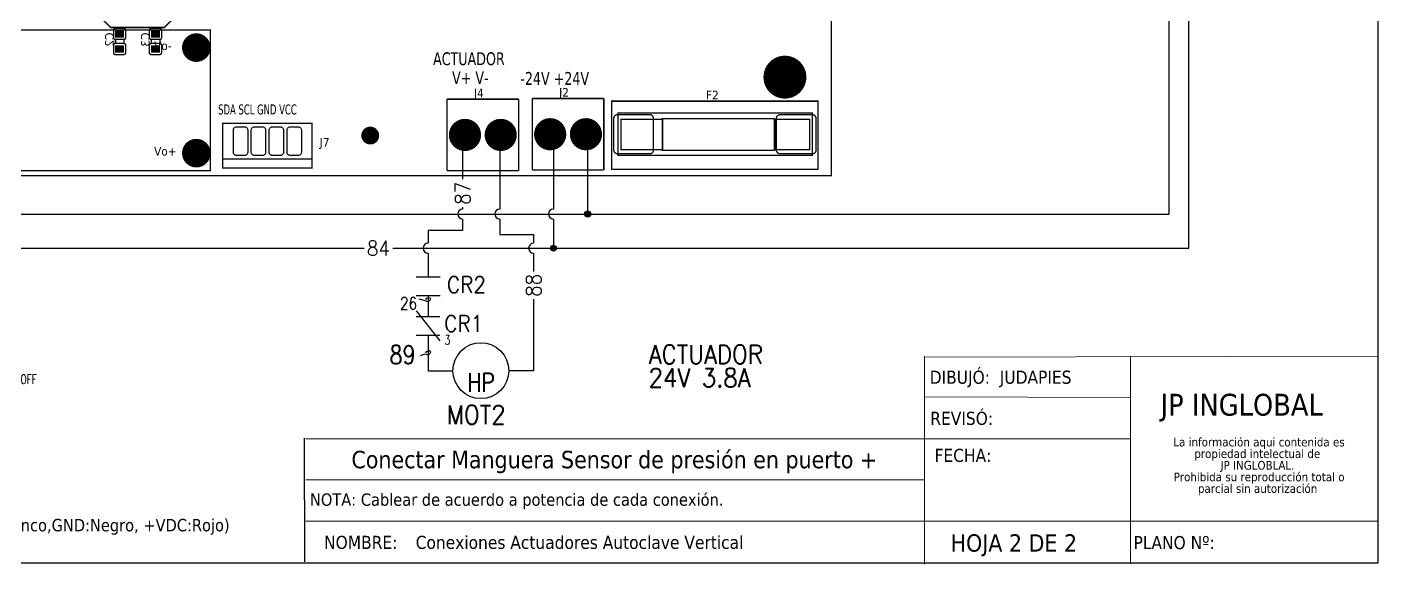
# Model space of a CAD drawing. Header units: millimetres. Extents: x 123.5 to 144.3, y 105.4 to 121.6.
# Drawn here: x 130.66 to 144.26, y 105.39 to 110.8 of the extents above; entities that cross this region are included whole.
import ezdxf
from ezdxf.enums import TextEntityAlignment as Align

# ---------------------------------------------------------------- set-up
doc = ezdxf.new("R2010")
doc.units = ezdxf.units.MM
doc.linetypes.add('CENTERX2', pattern=[20.32, 12.7, -2.54, 2.54, -2.54])
for name, color, linetype in [('CONTORNO', 179, 'Continuous'), ('DESC', 250, 'Continuous'), ('MISC', 7, 'Continuous'), ('SYMS', 7, 'Continuous'), ('TAGS', 250, 'Continuous'), ('TERMS', 250, 'Continuous'), ('WIREFIXED', 7, 'Continuous'), ('WIRES', 7, 'Continuous'), ('XREFCHILD', 134, 'Continuous')]:
    doc.layers.add(name, color=color, linetype=linetype)
doc.layers.add('WIRENO', color=7, linetype='Continuous', true_color=0x000000)
doc.styles.add('SLDTEXTSTYLE0', font='tahoma.ttf')
doc.styles.add('SLDTEXTSTYLE1', font='tahomabd.ttf')
doc.styles.get("Standard").update_dxf_attribs({"font": 'tahoma.ttf'})
doc.styles.add('WD', font='romans.shx')

# ---------------------------------------------------------------- blocks, each defined once
blk = doc.blocks.new('SW_NOTE_2')
at = {"layer": 'CONTORNO', "color": 0, "char_height": 1.0583, "attachment_point": 2, "style": 'SLDTEXTSTYLE0'}
for s, insert in [('La información aqui contenida es ', (10.29, 1.34)), ('propiedad intelectual de', (10.08, -0.07)), ('JP INGLOBLAL.', (10.1, -1.48)), ('Prohibida su reproducción total o ', (10.3, -2.89)), ('parcial sin autorización', (10.12, -4.3))]:
    blk.add_mtext(s, dxfattribs=dict(at, insert=insert))
blk = doc.blocks.new('RPAD')
blk.add_trace([(-0.5, -0.5), (-0.5, 0.5), (0.5, -0.5), (0.5, 0.5)])
blk = doc.blocks.new('EPAD')
at = {"const_width": 0.5}
blk.add_lwpolyline([(-0.25, 0, 1), (0.25, 0, 1)], format="xyb", close=True, dxfattribs=at)
blk = doc.blocks.new('PuenteH')
at = {"const_width": 0.008}
for points in [[(129.5616, 112.228), (137.6285, 112.228), (137.6285, 116.1374), (129.5616, 116.1374), (129.5616, 112.228)], [(129.5616, 112.228), (137.6285, 112.228), (137.6285, 116.1374), (129.5616, 116.1374), (129.5616, 112.228)], [(129.5616, 112.228), (137.6285, 112.228), (137.6285, 116.1374), (129.5616, 116.1374), (129.5616, 112.228)], [(133.5982, 113.2571), (133.8982, 113.2571), (133.9482, 113.2071), (133.9482, 113.1071), (133.8982, 113.0571), (133.5982, 113.0571), (133.5482, 113.1071), (133.5482, 113.2071), (133.5982, 113.2571)], [(133.5982, 113.2571), (133.8982, 113.2571), (133.9482, 113.2071), (133.9482, 113.1071), (133.8982, 113.0571), (133.5982, 113.0571), (133.5482, 113.1071), (133.5482, 113.2071), (133.5982, 113.2571)], [(133.5982, 113.2571), (133.8982, 113.2571), (133.9482, 113.2071), (133.9482, 113.1071), (133.8982, 113.0571), (133.5982, 113.0571), (133.5482, 113.1071), (133.5482, 113.2071), (133.5982, 113.2571)], [(132.8175, 112.2556), (134.1561, 112.2556), (134.1561, 113.043), (132.8175, 113.043), (132.8175, 112.2556)], [(132.8175, 112.2556), (134.1561, 112.2556), (134.1561, 113.043), (132.8175, 113.043), (132.8175, 112.2556)], [(132.8175, 112.2556), (134.1561, 112.2556), (134.1561, 113.043), (132.8175, 113.043), (132.8175, 112.2556)], [(133.6252, 112.9917), (133.6252, 112.9647)], [(133.6252, 112.9917), (133.6252, 112.9647)], [(133.6252, 112.9917), (133.6252, 112.9647)], [(133.6732, 112.9917), (133.6732, 112.9637)], [(133.6732, 112.9917), (133.6732, 112.9637)], [(133.6732, 112.9917), (133.6732, 112.9637)], [(133.826, 112.9917), (133.826, 112.9647)], [(133.826, 112.9917), (133.826, 112.9647)], [(133.826, 112.9917), (133.826, 112.9647)], [(133.874, 112.9917), (133.874, 112.9637)], [(133.874, 112.9917), (133.874, 112.9637)], [(133.874, 112.9917), (133.874, 112.9637)], [(135.4796, 112.656), (135.4796, 112.256)], [(135.4796, 112.656), (135.8796, 112.656)], [(135.4796, 112.656), (135.4796, 112.256)], [(135.4796, 112.656), (135.8796, 112.656)], [(135.4796, 112.656), (135.4796, 112.256)], [(135.4796, 112.656), (135.8796, 112.656)], [(135.8796, 112.656), (135.8796, 112.256)], [(135.8796, 112.656), (135.8796, 112.256)], [(135.8796, 112.656), (135.8796, 112.256)], [(135.956, 112.6599), (135.956, 112.2599)], [(135.956, 112.6599), (136.356, 112.6599)], [(135.956, 112.6599), (135.956, 112.2599)], [(135.956, 112.6599), (136.356, 112.6599)], [(135.956, 112.6599), (135.956, 112.2599)], [(135.956, 112.6599), (136.356, 112.6599)], [(136.356, 112.6599), (136.356, 112.2599)], [(136.356, 112.6599), (136.356, 112.2599)], [(136.356, 112.6599), (136.356, 112.2599)], [(136.4005, 112.2631), (137.5541, 112.2631), (137.5541, 112.645), (136.4005, 112.645), (136.4005, 112.2631)], [(136.4005, 112.2631), (137.5541, 112.2631), (137.5541, 112.645), (136.4005, 112.645), (136.4005, 112.2631)], [(136.4005, 112.2631), (137.5541, 112.2631), (137.5541, 112.645), (136.4005, 112.645), (136.4005, 112.2631)], [(136.4359, 112.3418), (137.5226, 112.3418), (137.5226, 112.5781), (136.4359, 112.5781), (136.4359, 112.3418)], [(136.4359, 112.3418), (137.5226, 112.3418), (137.5226, 112.5781), (136.4359, 112.5781), (136.4359, 112.3418)], [(136.4359, 112.3418), (137.5226, 112.3418), (137.5226, 112.5781), (136.4359, 112.5781), (136.4359, 112.3418)], [(134.2246, 112.2709), (134.7246, 112.2709), (134.7246, 112.5209), (134.2246, 112.5209), (134.2246, 112.2709)], [(134.2246, 112.2709), (134.7246, 112.2709), (134.7246, 112.5209), (134.2246, 112.5209), (134.2246, 112.2709)], [(134.2246, 112.2709), (134.7246, 112.2709), (134.7246, 112.5209), (134.2246, 112.5209), (134.2246, 112.2709)], [(136.4517, 112.3733), (136.684, 112.3733), (136.684, 112.5426), (136.4517, 112.5426), (136.4517, 112.3733)], [(136.4517, 112.3733), (136.684, 112.3733), (136.684, 112.5426), (136.4517, 112.5426), (136.4517, 112.3733)], [(136.4517, 112.3733), (136.684, 112.3733), (136.684, 112.5426), (136.4517, 112.5426), (136.4517, 112.3733)], [(136.684, 112.3694), (137.31, 112.3694), (137.31, 112.5466), (136.684, 112.5466), (136.684, 112.3694)], [(136.684, 112.3694), (137.31, 112.3694), (137.31, 112.5466), (136.684, 112.5466), (136.684, 112.3694)], [(136.684, 112.3694), (137.31, 112.3694), (137.31, 112.5466), (136.684, 112.5466), (136.684, 112.3694)], [(137.3139, 112.3733), (137.5068, 112.3733), (137.5068, 112.5426), (137.3139, 112.5426), (137.3139, 112.3733)], [(137.3139, 112.3733), (137.5068, 112.3733), (137.5068, 112.5426), (137.3139, 112.5426), (137.3139, 112.3733)], [(137.3139, 112.3733), (137.5068, 112.3733), (137.5068, 112.5426), (137.3139, 112.5426), (137.3139, 112.3733)], [(134.7246, 112.3209), (134.2246, 112.3209)], [(134.7246, 112.3209), (134.2246, 112.3209)], [(134.7246, 112.3209), (134.2246, 112.3209)], [(135.4796, 112.256), (135.8796, 112.256)], [(135.4796, 112.256), (135.8796, 112.256)], [(135.4796, 112.256), (135.8796, 112.256)], [(135.956, 112.2599), (136.356, 112.2599)], [(135.956, 112.2599), (136.356, 112.2599)], [(135.956, 112.2599), (136.356, 112.2599)]]:
    blk.add_lwpolyline(points, dxfattribs=at)
for points in [[(133.6132, 113.0407), (133.6132, 113.0007), (133.6133, 112.9996), (133.6134, 112.9986), (133.6137, 112.9976), (133.614, 112.9967), (133.6144, 112.9958), (133.6149, 112.995), (133.6155, 112.9943), (133.6161, 112.9935), (133.6168, 112.9929), (133.6176, 112.9923), (133.6184, 112.9918), (133.6193, 112.9914), (133.6202, 112.9911), (133.6212, 112.9909), (133.6222, 112.9907), (133.6232, 112.9907), (133.6732, 112.9907), (133.6742, 112.9907), (133.6753, 112.9909), (133.6762, 112.9911), (133.6771, 112.9914), (133.678, 112.9918), (133.6788, 112.9923), (133.6796, 112.9929), (133.6803, 112.9935), (133.681, 112.9943), (133.6815, 112.995), (133.682, 112.9958), (133.6824, 112.9967), (133.6828, 112.9976), (133.683, 112.9986), (133.6832, 112.9996), (133.6832, 113.0007), (133.6832, 113.0407), (133.6832, 113.0417), (133.683, 113.0427), (133.6828, 113.0437), (133.6824, 113.0446), (133.682, 113.0455), (133.6815, 113.0463), (133.681, 113.0471), (133.6803, 113.0478), (133.6796, 113.0484), (133.6788, 113.049), (133.678, 113.0495), (133.6771, 113.0499), (133.6762, 113.0502), (133.6753, 113.0505), (133.6742, 113.0506), (133.6732, 113.0507), (133.6232, 113.0507), (133.6222, 113.0506), (133.6212, 113.0505), (133.6202, 113.0502), (133.6193, 113.0499), (133.6184, 113.0495), (133.6176, 113.049), (133.6168, 113.0484), (133.6161, 113.0478), (133.6155, 113.0471), (133.6149, 113.0463), (133.6144, 113.0455), (133.614, 113.0446), (133.6137, 113.0437), (133.6134, 113.0427), (133.6133, 113.0417), (133.6132, 113.0407)], [(133.814, 113.0407), (133.814, 113.0007), (133.814, 112.9996), (133.8142, 112.9986), (133.8144, 112.9976), (133.8148, 112.9967), (133.8152, 112.9958), (133.8157, 112.995), (133.8162, 112.9943), (133.8169, 112.9935), (133.8176, 112.9929), (133.8184, 112.9923), (133.8192, 112.9918), (133.8201, 112.9914), (133.821, 112.9911), (133.822, 112.9909), (133.823, 112.9907), (133.824, 112.9907), (133.874, 112.9907), (133.875, 112.9907), (133.876, 112.9909), (133.877, 112.9911), (133.8779, 112.9914), (133.8788, 112.9918), (133.8796, 112.9923), (133.8804, 112.9929), (133.8811, 112.9935), (133.8817, 112.9943), (133.8823, 112.995), (133.8828, 112.9958), (133.8832, 112.9967), (133.8836, 112.9976), (133.8838, 112.9986), (133.8839, 112.9996), (133.884, 113.0007), (133.884, 113.0407), (133.8839, 113.0417), (133.8838, 113.0427), (133.8836, 113.0437), (133.8832, 113.0446), (133.8828, 113.0455), (133.8823, 113.0463), (133.8817, 113.0471), (133.8811, 113.0478), (133.8804, 113.0484), (133.8796, 113.049), (133.8788, 113.0495), (133.8779, 113.0499), (133.877, 113.0502), (133.876, 113.0505), (133.875, 113.0506), (133.874, 113.0507), (133.824, 113.0507), (133.823, 113.0506), (133.822, 113.0505), (133.821, 113.0502), (133.8201, 113.0499), (133.8192, 113.0495), (133.8184, 113.049), (133.8176, 113.0484), (133.8169, 113.0478), (133.8162, 113.0471), (133.8157, 113.0463), (133.8152, 113.0455), (133.8148, 113.0446), (133.8144, 113.0437), (133.8142, 113.0427), (133.814, 113.0417), (133.814, 113.0407)], [(133.6132, 112.9567), (133.6132, 112.9167), (133.6133, 112.9156), (133.6134, 112.9146), (133.6137, 112.9136), (133.614, 112.9127), (133.6144, 112.9118), (133.6149, 112.911), (133.6155, 112.9103), (133.6161, 112.9095), (133.6168, 112.9089), (133.6176, 112.9083), (133.6184, 112.9078), (133.6193, 112.9074), (133.6202, 112.9071), (133.6212, 112.9069), (133.6222, 112.9067), (133.6232, 112.9067), (133.6732, 112.9067), (133.6742, 112.9067), (133.6753, 112.9069), (133.6762, 112.9071), (133.6771, 112.9074), (133.678, 112.9078), (133.6788, 112.9083), (133.6796, 112.9089), (133.6803, 112.9095), (133.681, 112.9103), (133.6815, 112.911), (133.682, 112.9118), (133.6824, 112.9127), (133.6828, 112.9136), (133.683, 112.9146), (133.6832, 112.9156), (133.6832, 112.9167), (133.6832, 112.9567), (133.6832, 112.9577), (133.683, 112.9587), (133.6828, 112.9597), (133.6824, 112.9606), (133.682, 112.9615), (133.6815, 112.9623), (133.681, 112.9631), (133.6803, 112.9638), (133.6796, 112.9644), (133.6788, 112.965), (133.678, 112.9655), (133.6771, 112.9659), (133.6762, 112.9662), (133.6753, 112.9665), (133.6742, 112.9666), (133.6732, 112.9667), (133.6232, 112.9667), (133.6222, 112.9666), (133.6212, 112.9665), (133.6202, 112.9662), (133.6193, 112.9659), (133.6184, 112.9655), (133.6176, 112.965), (133.6168, 112.9644), (133.6161, 112.9638), (133.6155, 112.9631), (133.6149, 112.9623), (133.6144, 112.9615), (133.614, 112.9606), (133.6137, 112.9597), (133.6134, 112.9587), (133.6133, 112.9577), (133.6132, 112.9567)], [(133.814, 112.9567), (133.814, 112.9167), (133.814, 112.9156), (133.8142, 112.9146), (133.8144, 112.9136), (133.8148, 112.9127), (133.8152, 112.9118), (133.8157, 112.911), (133.8162, 112.9103), (133.8169, 112.9095), (133.8176, 112.9089), (133.8184, 112.9083), (133.8192, 112.9078), (133.8201, 112.9074), (133.821, 112.9071), (133.822, 112.9069), (133.823, 112.9067), (133.824, 112.9067), (133.874, 112.9067), (133.875, 112.9067), (133.876, 112.9069), (133.877, 112.9071), (133.8779, 112.9074), (133.8788, 112.9078), (133.8796, 112.9083), (133.8804, 112.9089), (133.8811, 112.9095), (133.8817, 112.9103), (133.8823, 112.911), (133.8828, 112.9118), (133.8832, 112.9127), (133.8836, 112.9136), (133.8838, 112.9146), (133.8839, 112.9156), (133.884, 112.9167), (133.884, 112.9567), (133.8839, 112.9577), (133.8838, 112.9587), (133.8836, 112.9597), (133.8832, 112.9606), (133.8828, 112.9615), (133.8823, 112.9623), (133.8817, 112.9631), (133.8811, 112.9638), (133.8804, 112.9644), (133.8796, 112.965), (133.8788, 112.9655), (133.8779, 112.9659), (133.877, 112.9662), (133.876, 112.9665), (133.875, 112.9666), (133.874, 112.9667), (133.824, 112.9667), (133.823, 112.9666), (133.822, 112.9665), (133.821, 112.9662), (133.8201, 112.9659), (133.8192, 112.9655), (133.8184, 112.965), (133.8176, 112.9644), (133.8169, 112.9638), (133.8162, 112.9631), (133.8157, 112.9623), (133.8152, 112.9615), (133.8148, 112.9606), (133.8144, 112.9597), (133.8142, 112.9587), (133.814, 112.9577), (133.814, 112.9567)], [(136.4326, 112.5699), (136.6126, 112.5699), (136.6146, 112.5698), (136.6167, 112.5695), (136.6186, 112.5691), (136.6204, 112.5684), (136.6222, 112.5676), (136.6238, 112.5666), (136.6254, 112.5654), (136.6268, 112.5642), (136.6281, 112.5628), (136.6292, 112.5612), (136.6302, 112.5596), (136.631, 112.5578), (136.6317, 112.556), (136.6322, 112.554), (136.6325, 112.552), (136.6326, 112.5499), (136.6326, 112.3699), (136.6325, 112.3679), (136.6322, 112.3659), (136.6317, 112.3639), (136.631, 112.3621), (136.6302, 112.3603), (136.6292, 112.3587), (136.6281, 112.3571), (136.6268, 112.3557), (136.6254, 112.3544), (136.6238, 112.3533), (136.6222, 112.3523), (136.6204, 112.3515), (136.6186, 112.3508), (136.6167, 112.3503), (136.6146, 112.35), (136.6126, 112.3499), (136.4326, 112.3499), (136.4305, 112.35), (136.4285, 112.3503), (136.4265, 112.3508), (136.4247, 112.3515), (136.4229, 112.3523), (136.4213, 112.3533), (136.4198, 112.3544), (136.4183, 112.3557), (136.4171, 112.3571), (136.4159, 112.3587), (136.4149, 112.3603), (136.4141, 112.3621), (136.4134, 112.3639), (136.413, 112.3659), (136.4127, 112.3679), (136.4126, 112.3699), (136.4126, 112.5499), (136.4127, 112.552), (136.413, 112.554), (136.4134, 112.556), (136.4141, 112.5578), (136.4149, 112.5596), (136.4159, 112.5612), (136.4171, 112.5628), (136.4183, 112.5642), (136.4198, 112.5654), (136.4213, 112.5666), (136.4229, 112.5676), (136.4247, 112.5684), (136.4265, 112.5691), (136.4285, 112.5695), (136.4305, 112.5698), (136.4326, 112.5699)], [(137.342, 112.5699), (137.522, 112.5699), (137.5241, 112.5698), (137.5261, 112.5695), (137.528, 112.5691), (137.5299, 112.5684), (137.5316, 112.5676), (137.5333, 112.5666), (137.5348, 112.5654), (137.5362, 112.5642), (137.5375, 112.5628), (137.5386, 112.5612), (137.5396, 112.5596), (137.5405, 112.5578), (137.5411, 112.556), (137.5416, 112.554), (137.5419, 112.552), (137.542, 112.5499), (137.542, 112.3699), (137.5419, 112.3679), (137.5416, 112.3659), (137.5411, 112.3639), (137.5405, 112.3621), (137.5396, 112.3603), (137.5386, 112.3587), (137.5375, 112.3571), (137.5362, 112.3557), (137.5348, 112.3544), (137.5333, 112.3533), (137.5316, 112.3523), (137.5299, 112.3515), (137.528, 112.3508), (137.5261, 112.3503), (137.5241, 112.35), (137.522, 112.3499), (137.342, 112.3499), (137.3399, 112.35), (137.3379, 112.3503), (137.336, 112.3508), (137.3341, 112.3515), (137.3324, 112.3523), (137.3307, 112.3533), (137.3292, 112.3544), (137.3278, 112.3557), (137.3265, 112.3571), (137.3254, 112.3587), (137.3244, 112.3603), (137.3236, 112.3621), (137.3229, 112.3639), (137.3224, 112.3659), (137.3221, 112.3679), (137.322, 112.3699), (137.322, 112.5499), (137.3221, 112.552), (137.3224, 112.554), (137.3229, 112.556), (137.3236, 112.5578), (137.3244, 112.5596), (137.3254, 112.5612), (137.3265, 112.5628), (137.3278, 112.5642), (137.3292, 112.5654), (137.3307, 112.5666), (137.3324, 112.5676), (137.3341, 112.5684), (137.336, 112.5691), (137.3379, 112.5695), (137.3399, 112.5698), (137.342, 112.5699)], [(134.3476, 112.3409), (134.3016, 112.3409), (134.2981, 112.3412), (134.2949, 112.3422), (134.292, 112.3438), (134.2895, 112.3458), (134.2874, 112.3483), (134.2859, 112.3512), (134.2849, 112.3544), (134.2846, 112.3579), (134.2846, 112.4839), (134.2849, 112.4874), (134.2859, 112.4906), (134.2874, 112.4935), (134.2895, 112.496), (134.292, 112.4981), (134.2949, 112.4996), (134.2981, 112.5006), (134.3016, 112.5009), (134.3476, 112.5009), (134.3511, 112.5006), (134.3543, 112.4996), (134.3572, 112.4981), (134.3597, 112.496), (134.3617, 112.4935), (134.3633, 112.4906), (134.3642, 112.4874), (134.3646, 112.4839), (134.3646, 112.3579), (134.3642, 112.3544), (134.3633, 112.3512), (134.3617, 112.3483), (134.3597, 112.3458), (134.3572, 112.3438), (134.3543, 112.3422), (134.3511, 112.3412), (134.3476, 112.3409)], [(134.4476, 112.3409), (134.4016, 112.3409), (134.3981, 112.3412), (134.3949, 112.3422), (134.392, 112.3438), (134.3895, 112.3458), (134.3874, 112.3483), (134.3859, 112.3512), (134.3849, 112.3544), (134.3846, 112.3579), (134.3846, 112.4839), (134.3849, 112.4874), (134.3859, 112.4906), (134.3874, 112.4935), (134.3895, 112.496), (134.392, 112.4981), (134.3949, 112.4996), (134.3981, 112.5006), (134.4016, 112.5009), (134.4476, 112.5009), (134.4511, 112.5006), (134.4543, 112.4996), (134.4572, 112.4981), (134.4597, 112.496), (134.4617, 112.4935), (134.4633, 112.4906), (134.4642, 112.4874), (134.4646, 112.4839), (134.4646, 112.3579), (134.4642, 112.3544), (134.4633, 112.3512), (134.4617, 112.3483), (134.4597, 112.3458), (134.4572, 112.3438), (134.4543, 112.3422), (134.4511, 112.3412), (134.4476, 112.3409)], [(134.5476, 112.3409), (134.5016, 112.3409), (134.4981, 112.3412), (134.4949, 112.3422), (134.492, 112.3438), (134.4895, 112.3458), (134.4874, 112.3483), (134.4859, 112.3512), (134.4849, 112.3544), (134.4846, 112.3579), (134.4846, 112.4839), (134.4849, 112.4874), (134.4859, 112.4906), (134.4874, 112.4935), (134.4895, 112.496), (134.492, 112.4981), (134.4949, 112.4996), (134.4981, 112.5006), (134.5016, 112.5009), (134.5476, 112.5009), (134.5511, 112.5006), (134.5543, 112.4996), (134.5572, 112.4981), (134.5597, 112.496), (134.5617, 112.4935), (134.5633, 112.4906), (134.5642, 112.4874), (134.5646, 112.4839), (134.5646, 112.3579), (134.5642, 112.3544), (134.5633, 112.3512), (134.5617, 112.3483), (134.5597, 112.3458), (134.5572, 112.3438), (134.5543, 112.3422), (134.5511, 112.3412), (134.5476, 112.3409)], [(134.6476, 112.3409), (134.6016, 112.3409), (134.5981, 112.3412), (134.5949, 112.3422), (134.592, 112.3438), (134.5895, 112.3458), (134.5874, 112.3483), (134.5859, 112.3512), (134.5849, 112.3544), (134.5846, 112.3579), (134.5846, 112.4839), (134.5849, 112.4874), (134.5859, 112.4906), (134.5874, 112.4935), (134.5895, 112.496), (134.592, 112.4981), (134.5949, 112.4996), (134.5981, 112.5006), (134.6016, 112.5009), (134.6476, 112.5009), (134.6511, 112.5006), (134.6543, 112.4996), (134.6572, 112.4981), (134.6597, 112.496), (134.6617, 112.4935), (134.6633, 112.4906), (134.6642, 112.4874), (134.6646, 112.4839), (134.6646, 112.3579), (134.6642, 112.3544), (134.6633, 112.3512), (134.6617, 112.3483), (134.6597, 112.3458), (134.6572, 112.3438), (134.6543, 112.3422), (134.6511, 112.3412), (134.6476, 112.3409)]]:
    blk.add_lwpolyline(points, close=True)
at = {"xscale": 0.04, "yscale": 0.05, "rotation": 90}
for p in [(133.6482, 113.0207), (133.849, 113.0207), (133.6482, 112.9367), (133.849, 112.9367)]:
    blk.add_blockref('RPAD', p, dxfattribs=at)
for p, xscale, yscale in [((134.0773, 112.9445), 0.16, 0.16), ((137.3687, 112.7792), 0.24, 0.24), ((135.0498, 112.4524), 0.1, 0.1), ((135.5796, 112.456), 0.18, 0.18), ((135.7796, 112.456), 0.18, 0.18), ((136.056, 112.4599), 0.18, 0.18), ((136.256, 112.4599), 0.18, 0.18), ((134.0773, 112.354), 0.16, 0.16)]:
    blk.add_blockref('EPAD', p, dxfattribs=dict(xscale=xscale, yscale=yscale))
at = {"text_generation_flag": 2, "width": 1.041667}
for s, p in [('C2', (133.6152, 113.0287)), ('C2', (133.6152, 113.0287)), ('C2', (133.6152, 113.0287)), ('C3', (133.816, 113.0287)), ('C3', (133.816, 113.0287)), ('C3', (133.816, 113.0287))]:
    blk.add_text(s, height=0.048, rotation=90, dxfattribs=at).set_placement(p)
for s, height, width, p in [('Vo-', 0.048, 1.041667, (133.8411, 112.9308)), ('Vo-', 0.048, 1.041667, (133.8411, 112.9308)), ('Vo-', 0.048, 1.041667, (133.8411, 112.9308)), ('ACTUADOR', 0.072, 0.833333, (135.4012, 112.8462)), ('ACTUADOR', 0.072, 0.833333, (135.4012, 112.8462)), ('ACTUADOR', 0.072, 0.833333, (135.4012, 112.8462)), ('V+ V-', 0.072, 0.833333, (135.5075, 112.7399)), ('V+ V-', 0.072, 0.833333, (135.5075, 112.7399)), ('V+ V-', 0.072, 0.833333, (135.5075, 112.7399)), ('-24V +24V', 0.072, 0.833333, (135.8894, 112.736)), ('-24V +24V', 0.072, 0.833333, (135.8894, 112.736)), ('-24V +24V', 0.072, 0.833333, (135.8894, 112.736)), ('J2', 0.048, 1.041667, (136.106, 112.6699)), ('J2', 0.048, 1.041667, (136.106, 112.6699)), ('J2', 0.048, 1.041667, (136.106, 112.6699)), ('J4', 0.048, 1.041667, (135.6296, 112.666)), ('J4', 0.048, 1.041667, (135.6296, 112.666)), ('J4', 0.048, 1.041667, (135.6296, 112.666)), ('F2', 0.048, 1.041667, (136.9273, 112.655)), ('F2', 0.048, 1.041667, (136.9273, 112.655)), ('F2', 0.048, 1.041667, (136.9273, 112.655)), ('SDA SCL GND VCC', 0.056, 0.714286, (134.1994, 112.5705)), ('SDA SCL GND VCC', 0.056, 0.714286, (134.1994, 112.5705)), ('SDA SCL GND VCC', 0.056, 0.714286, (134.1994, 112.5705)), ('J7', 0.048, 1.041667, (134.7671, 112.3901)), ('J7', 0.048, 1.041667, (134.7671, 112.3901)), ('J7', 0.048, 1.041667, (134.7671, 112.3901)), ('Vo+', 0.048, 1.041667, (133.8411, 112.3403)), ('Vo+', 0.048, 1.041667, (133.8411, 112.3403)), ('Vo+', 0.048, 1.041667, (133.8411, 112.3403))]:
    blk.add_text(s, height=height, dxfattribs=dict(width=width)).set_placement(p)
blk = doc.blocks.new('WDDOT')
for radius in [0.03, 0.0187, 0.00929]:
    blk.add_circle((0, 0), radius)
blk = doc.blocks.new('HMO12')
blk.add_circle((0, 0), 0.1875)
at = {"style": 'WD'}
for tag, width, p in [('INST', 0.7, (-0.0257, 0.5595)), ('LOC', 0.7, (-0.0257, 0.3899)), ('TAG1', 0.9, (-0.0312, 0.2336)), ('RATING1', 0.8, (0, 0))]:
    blk.add_attdef(tag, text='', height=0.125, dxfattribs=dict(at, width=width)).set_placement(p, align=Align.CENTER)
at = {"linetype": 'Continuous', "style": 'WD', "flags": 9}
blk.add_attdef('ASSYCODE', text='', height=0.01, dxfattribs=at).set_placement((0, 0.125), align=Align.CENTER)
at = {"style": 'WD', "flags": 9}
blk.add_attdef('FAMILY', text='', height=0.01, dxfattribs=at).set_placement((-0.0053, 0.1698), align=Align.CENTER)
at = {"linetype": 'Continuous', "style": 'WD', "flags": 1}
for tag, p in [('MFG', (0, 0.1404)), ('CAT', (0, 0.1593))]:
    blk.add_attdef(tag, text='', height=0.01, dxfattribs=at).set_placement(p, align=Align.MIDDLE)
at = {"style": 'WD'}
for tag, p, width in [('DESC1', (1.126, 0.0461), 0.9), ('DESC2', (1.126, -0.1101), 0.9), ('DESC3', (1.126, -0.2664), 0.9), ('RATING3', (1.125, -0.4226), 0.8), ('RATING4', (1.125, -0.5789), 0.8), ('WDTAGALT', (1.125, -0.75), 0.7)]:
    blk.add_attdef(tag, p, '', height=0.125, dxfattribs=dict(at, width=width))
at = {"style": 'WD', "flags": 1}
for tag, p in [('X4TERM01', (-0.1875, 0)), ('X1TERM02', (0.1875, 0)), ('X0TERM03', (0.1326, -0.1326))]:
    blk.add_attdef(tag, p, '', height=0.0125, dxfattribs=at)
at = {"linetype": 'Continuous', "style": 'WD'}
blk.add_attdef('TERM01', text='', height=0.125, dxfattribs=at).set_placement((-0.2312, -0.0349), align=Align.TOP_RIGHT)
at = {"style": 'WD', "width": 0.8}
blk.add_attdef('RATING2', text='', height=0.125, dxfattribs=at).set_placement((0.0012, -0.0165), align=Align.TOP_CENTER)
at = {"linetype": 'Continuous', "style": 'WD'}
for tag, p in [('TERM02', (0.2312, -0.0349)), ('TERM03', (0.0625, -0.2188))]:
    blk.add_attdef(tag, text='', height=0.125, dxfattribs=at).set_placement(p, align=Align.TOP_LEFT)
blk = doc.blocks.new('VCR22')
at = {"linetype": 'Continuous'}
for p, q in [((-0.08, 0.1), (0.08, -0.1)), ((-0.08, 0.0625), (0.08, 0.0625)), ((-0.08, -0.0625), (0.08, -0.0625))]:
    blk.add_line(p, q, dxfattribs=at)
at = {"linetype": 'Continuous', "style": 'WD', "flags": 8}
blk.add_attdef('TERM01', text='', height=0.0625, dxfattribs=at).set_placement((-0.0312, 0.125), align=Align.RIGHT)
at = {"style": 'WD'}
for tag, p, height, width in [('INST', (0.125, 0.1785), 0.0625, 0.7), ('LOC', (0.125, 0.0938), 0.0625, 0.7), ('TAG2', (0.1095, -0.0393), 0.1094, 0.9), ('XREF', (0.1115, -0.1263), 0.0625, 0.7), ('DESC1', (0.1115, -0.2157), 0.0625, 0.7), ('DESC2', (0.1115, -0.3006), 0.0625, 0.7)]:
    blk.add_attdef(tag, p, '', height=height, dxfattribs=dict(at, width=width))
for tag, p, flags in [('FAMILY', (-0.1522, -0.001), 9), ('CONTACT', (-0.1522, -0.0177), 1)]:
    blk.add_attdef(tag, p, '', height=0.01, dxfattribs=dict(at, flags=flags))
at = {"color": 7, "style": 'WD'}
for tag, p in [('X4LINK', (-0.1406, 0)), ('X1LINK', (0.125, 0))]:
    blk.add_attdef(tag, p, '', height=0.01, dxfattribs=at)
at = {"color": 7, "style": 'WD', "flags": 1}
for tag, p in [('X2TERM01', (0, 0.0625)), ('X8TERM02', (0, -0.0625))]:
    blk.add_attdef(tag, p, '', height=0.0109, dxfattribs=at)
at = {"linetype": 'Continuous', "style": 'WD', "flags": 8}
blk.add_attdef('TERM02', text='', height=0.0625, dxfattribs=at).set_placement((-0.0312, -0.125), align=Align.TOP_RIGHT)
blk = doc.blocks.new('WD_WNH1')
at = {"style": 'WD', "width": 0.9}
blk.add_attdef('WIRENO', text='', height=0.1, dxfattribs=at).set_placement((0, 0), align=Align.MIDDLE_CENTER)
at = {"color": 7, "style": 'WD'}
for tag, p in [('X4_TINY_DOT_DONT_REMOVE', (-0.0625, 0)), ('X1_TINY_DOT_DONT_REMOVE', (0.0625, 0))]:
    blk.add_attdef(tag, p, '', height=0.0001, dxfattribs=at)
at = {"style": 'WD', "flags": 1}
for tag, p in [('X4TERM01', (-0.0625, 0)), ('X1TERM01', (0.0625, 0))]:
    blk.add_attdef(tag, p, '', height=0.01, dxfattribs=at)
for tag, p in [('W01USER', (0, 0.0781)), ('W02USER', (0, 0.0703)), ('W03USER', (0, 0.0625)), ('W04USER', (0, 0.0547)), ('W05USER', (0, 0.0469)), ('W06USER', (0, 0.0391)), ('W07USER', (0, 0.0312)), ('W08USER', (0, 0.0234)), ('W09USER', (0, 0.0156)), ('W10USER', (0, 0.0078))]:
    blk.add_attdef(tag, text='', height=0.005, dxfattribs=at).set_placement(p, align=Align.CENTER)
blk = doc.blocks.new('WD_WNV1')
at = {"style": 'WD', "width": 0.9}
blk.add_attdef('WIRENO', text='', height=0.1, rotation=90, dxfattribs=at).set_placement((0, 0), align=Align.MIDDLE_CENTER)
at = {"style": 'WD', "flags": 1}
for tag, p in [('W01USER', (0, 0.0781)), ('W02USER', (0, 0.0703)), ('W03USER', (0, 0.0625)), ('W04USER', (0, 0.0547)), ('W05USER', (0, 0.0469)), ('W06USER', (0, 0.0391)), ('W07USER', (0, 0.0312)), ('W08USER', (0, 0.0234)), ('W09USER', (0, 0.0156)), ('W10USER', (0, 0.0078))]:
    blk.add_attdef(tag, text='', height=0.005, dxfattribs=at).set_placement(p, align=Align.CENTER)
at = {"color": 7, "style": 'WD'}
for tag, p in [('X2_TINY_DOT_DONT_REMOVE', (0, 0.0625)), ('X8_TINY_DOT_DONT_REMOVE', (0, -0.0625))]:
    blk.add_attdef(tag, p, '', height=0.0001, dxfattribs=at)
at = {"style": 'WD', "flags": 1}
for tag, p in [('X2TERM01', (0, 0.0625)), ('X8TERM01', (0, -0.0625))]:
    blk.add_attdef(tag, p, '', height=0.01, dxfattribs=at)
blk = doc.blocks.new('WD_WNV')
at = {"style": 'WD', "flags": 1}
for tag, p in [('W01USER', (-0.0625, 0.0938)), ('W02USER', (-0.0625, 0.0859)), ('W03USER', (-0.0625, 0.0781)), ('W04USER', (-0.0625, 0.0703)), ('W05USER', (-0.0625, 0.0625)), ('W06USER', (-0.0625, 0.0547)), ('W07USER', (-0.0625, 0.0469)), ('W08USER', (-0.0625, 0.0391)), ('W09USER', (-0.0625, 0.0312)), ('W10USER', (-0.0625, 0.0234))]:
    blk.add_attdef(tag, text='', height=0.005, dxfattribs=at).set_placement(p, align=Align.CENTER)
at = {"linetype": 'Continuous', "style": 'WD', "width": 0.8}
blk.add_attdef('WIRENO', text='', height=0.125, dxfattribs=at).set_placement((-0.05, 0), align=Align.MIDDLE_RIGHT)
blk = doc.blocks.new('VCR21')
at = {"linetype": 'Continuous'}
for p, q in [((-0.08, 0.0625), (0.08, 0.0625)), ((-0.08, -0.0625), (0.08, -0.0625))]:
    blk.add_line(p, q, dxfattribs=at)
at = {"linetype": 'Continuous', "style": 'WD', "width": 0.9, "flags": 8}
blk.add_attdef('TERM01', text='', height=0.0625, dxfattribs=at).set_placement((-0.0312, 0.125), align=Align.RIGHT)
at = {"style": 'WD'}
for tag, p, height, width in [('INST', (0.125, 0.1785), 0.0625, 0.7), ('LOC', (0.125, 0.0938), 0.0625, 0.7), ('TAG2', (0.1269, -0.045), 0.1094, 0.9), ('XREF', (0.1287, -0.1369), 0.0625, 0.7), ('DESC1', (0.1287, -0.2264), 0.0625, 0.7), ('DESC2', (0.1287, -0.3112), 0.0625, 0.7)]:
    blk.add_attdef(tag, p, '', height=height, dxfattribs=dict(at, width=width))
for tag, p, flags in [('FAMILY', (-0.1808, 0.0031), 9), ('CONTACT', (-0.1808, -0.0135), 1)]:
    blk.add_attdef(tag, p, '', height=0.01, dxfattribs=dict(at, flags=flags))
at = {"color": 7, "style": 'WD'}
for tag, p in [('X4LINK', (-0.1406, 0)), ('X1LINK', (0.125, 0))]:
    blk.add_attdef(tag, p, '', height=0.01, dxfattribs=at)
at = {"color": 7, "style": 'WD', "flags": 1}
for tag, p in [('X2TERM01', (0, 0.0625)), ('X8TERM02', (0, -0.0625))]:
    blk.add_attdef(tag, p, '', height=0.0109, dxfattribs=at)
at = {"linetype": 'Continuous', "style": 'WD', "width": 0.9, "flags": 8}
blk.add_attdef('TERM02', text='', height=0.0625, dxfattribs=at).set_placement((-0.0312, -0.125), align=Align.TOP_RIGHT)
blk = doc.blocks.new('VCN1_P')
for q in [(-0.0625, 0.125), (0.0625, 0.125), (0, 0.0938)]:
    blk.add_line((0, 0.0312), q)
at = {"style": 'WD', "width": 0.7}
for tag, p in [('DESC1', (0.0938, 0.5641)), ('DESC2', (0.0938, 0.4793)), ('LOC', (-0.0938, 0.3052)), ('INST', (0.0521, 0.39))]:
    blk.add_attdef(tag, text='', height=0.0625, dxfattribs=at).set_placement(p, align=Align.RIGHT)
at = {"style": 'WD'}
blk.add_attdef('TAG1', text='', height=0.1094, dxfattribs=at).set_placement((-0.0938, 0.1562), align=Align.RIGHT)
at = {"linetype": 'Continuous', "style": 'WD', "flags": 8}
blk.add_attdef('TERM01', (0.047, 0.1562), '', height=0.0625, dxfattribs=at)
at = {"style": 'WD'}
for tag, p, height, flags in [('X2TERM01', (0, 0.0938), 0.0109, 1), ('WDBLKNAM', (-0.1942, 0.0118), 0.01, 9), ('FAMILY', (-0.1942, 0.0324), 0.01, 9)]:
    blk.add_attdef(tag, p, '', height=height, dxfattribs=dict(at, flags=flags))
for tag, p in [('X4LINK', (-0.125, 0.0625)), ('X1LINK', (0.125, 0.0625))]:
    blk.add_attdef(tag, p, '', height=0.01, dxfattribs=at)
at = {"linetype": 'Continuous', "style": 'WD', "flags": 9}
for tag, p in [('ASSYCODE', (-0.1875, -0.0625)), ('MFG', (-0.1711, -0.0312)), ('CAT', (-0.1692, -0.0118))]:
    blk.add_attdef(tag, text='', height=0.01, dxfattribs=at).set_placement(p, align=Align.CENTER)

msp = doc.modelspace()

# ---------------------------------------------------------------- linework, layer by layer
at = {"color": 7, "linetype": 'Continuous'}
for p, q in [((144.256, 105.405), (144.256, 121.59)), ((123.506, 105.405), (144.256, 105.405))]:
    msp.add_line(p, q, dxfattribs=at)
at = {"color": 7, "linetype": 'CENTERX2', "lineweight": 0}
for p in [(144.256, 108.823), (133.462, 105.405)]:
    msp.add_line(p, (144.256, 105.405), dxfattribs=at)
at = {"color": 7, "linetype": 'Continuous', "lineweight": 0}
for p, q in [((144.256, 107.486), (139.686, 107.478)), ((139.691, 107.486), (139.691, 105.394)), ((141.766, 107.486), (141.766, 105.397)), ((141.766, 107.071), (139.692, 107.079)), ((141.766, 106.656), (133.465, 106.656)), ((139.691, 106.241), (133.465, 106.241)), ((144.256, 105.826), (133.465, 105.826))]:
    msp.add_line(p, q, dxfattribs=at)
at = {"layer": 'DESC'}
msp.add_line((133.453, 105.415), (133.449, 106.661), dxfattribs=at)
at = {"layer": 'WIREFIXED'}
msp.add_lwpolyline([(134.619, 107.495), (134.664, 107.51), (134.684, 107.5), (134.713, 107.51), (134.723, 107.53), (134.704, 107.54), (134.674, 107.53), (134.669, 107.52)], dxfattribs=at)
at = {"layer": 'WIRENO'}
msp.add_lwpolyline([(134.6, 108.064), (134.664, 108.046), (134.684, 108.037), (134.713, 108.046), (134.723, 108.066), (134.703, 108.076), (134.674, 108.066), (134.669, 108.056)], dxfattribs=at)
at = {"layer": 'WIRES'}
for p, q in [((142.353, 108.574), (142.353, 113.015)), ((142.153, 108.918), (142.153, 111.013)), ((135.042, 109.765), (135.042, 109.268)), ((135.415, 109.682), (135.415, 108.968)), ((135.956, 109.688), (135.956, 108.968)), ((136.3, 109.702), (136.3, 108.918)), ((135.042, 108.987), (135.042, 108.968)), ((126.434, 108.918), (142.153, 108.918)), ((135.042, 108.868), (135.042, 108.753)), ((135.415, 108.868), (135.415, 108.712)), ((135.956, 108.868), (135.956, 108.574)), ((135.042, 108.753), (134.694, 108.753)), ((134.694, 108.753), (134.694, 108.624)), ((135.415, 108.712), (135.756, 108.712)), ((135.756, 108.712), (135.756, 108.624)), ((126.035, 108.574), (134.051, 108.574)), ((134.338, 108.574), (142.353, 108.574)), ((134.694, 108.524), (134.694, 108.287)), ((135.756, 108.524), (135.756, 108.341)), ((134.694, 108.099), (134.694, 107.886)), ((135.756, 108.06), (135.756, 107.341)), ((134.694, 107.698), (134.694, 107.341)), ((134.694, 107.341), (134.944, 107.341)), ((135.756, 107.341), (135.506, 107.341))]:
    msp.add_line(p, q, dxfattribs=at)
for centre in [(135.042, 108.918), (135.415, 108.918), (135.956, 108.918), (134.694, 108.574), (135.756, 108.574)]:
    msp.add_arc(centre, 0.05, 90, 270, dxfattribs=at)

# ---------------------------------------------------------------- block references
at = {"layer": 'CONTORNO', "color": 7, "xscale": 0.083, "yscale": 0.083, "zscale": 0.083}
msp.add_blockref('SW_NOTE_2', (142.204, 106.555), dxfattribs=at)
at = {"layer": 'DESC', "xscale": 1.8, "yscale": 1.8, "zscale": 1.8}
msp.add_blockref('PuenteH', (-108.978, -92.706), dxfattribs=at)
at = {"layer": 'SYMS'}
for p in [(136.3, 108.918), (135.956, 108.574)]:
    msp.add_blockref('WDDOT', p, dxfattribs=at)
ref = msp.add_blockref('VCR21', (134.694, 108.193), dxfattribs=dict(at, xscale=1.5, yscale=1.5, zscale=1.5))
ref.add_attrib('TAG2', 'CR2', (134.884, 108.125), dxfattribs={"layer": 'TAGS', "height": 0.1641, "style": 'WD', "width": 0.9})
ref = msp.add_blockref('VCR22', (134.693, 107.792), dxfattribs=dict(at, xscale=1.5, yscale=1.5, zscale=1.5))
ref.add_attrib('XREF', '3', (134.86, 107.603), dxfattribs={"layer": 'XREFCHILD', "height": 0.0938, "style": 'WD', "width": 0.7})
ref.add_attrib('TAG2', 'CR1', (134.857, 107.733), dxfattribs={"layer": 'TAGS', "height": 0.1641, "style": 'WD', "width": 0.9})
ref = msp.add_blockref('HMO12', (135.225, 107.341), dxfattribs=dict(at, xscale=1.5, yscale=1.5, zscale=1.5))
ref.add_attrib('RATING2', 'HP', dxfattribs={"layer": 'MISC', "height": 0.1875, "style": 'WD', "width": 0.8}).set_placement((135.227, 107.317), align=Align.TOP_CENTER)
ref.add_attrib('DESC1', 'ACTUADOR', (136.914, 107.411), dxfattribs={"layer": 'DESC', "height": 0.1875, "style": 'WD', "width": 0.9})
ref.add_attrib('DESC2', '24V 3.8A', (136.914, 107.176), dxfattribs={"layer": 'DESC', "height": 0.1875, "style": 'WD', "width": 0.9})
ref.add_attrib('TAG1', 'MOT2', dxfattribs={"layer": 'TAGS', "height": 0.1875, "style": 'WD', "width": 0.9}).set_placement((135.178, 106.804), align=Align.CENTER)
ref = msp.add_blockref('VCN1_P', (129.641, 106.975), dxfattribs=dict(at, xscale=1.5, yscale=1.5, zscale=1.5))
ref.add_attrib('DESC1', 'A SWITCH ON-OFF', dxfattribs={"layer": 'DESC', "height": 0.09375, "style": 'WD', "width": 0.7}).set_placement((130.755, 107.207), align=Align.RIGHT)
ref.add_attrib('TERM01', '1', (129.712, 107.21), dxfattribs={"layer": 'TERMS', "linetype": 'Continuous', "height": 0.0938, "style": 'WD', "flags": 8})
at = {"layer": 'WIREFIXED'}
ref = msp.add_blockref('WD_WNV1', (135.042, 109.127), dxfattribs=dict(at, xscale=1.5, yscale=1.5, zscale=1.5))
ref.add_attrib('X2_TINY_DOT_DONT_REMOVE', '.', (135.042, 109.268), dxfattribs={"layer": '0', "color": 7, "height": 0.00015, "style": 'WD'})
ref.add_attrib('X8_TINY_DOT_DONT_REMOVE', '.', (135.042, 108.987), dxfattribs={"layer": '0', "color": 7, "height": 0.00015, "style": 'WD'})
ref.add_attrib('WIRENOF', '87', dxfattribs={"height": 0.15, "rotation": 90, "style": 'WD', "width": 0.9}).set_placement((135.042, 109.127), align=Align.MIDDLE_CENTER)
ref = msp.add_blockref('WD_WNH1', (134.194, 108.574), dxfattribs=dict(at, xscale=1.5, yscale=1.5, zscale=1.5))
ref.add_attrib('X1_TINY_DOT_DONT_REMOVE', '.', (134.338, 108.574), dxfattribs={"layer": '0', "color": 7, "height": 0.00015, "style": 'WD'})
ref.add_attrib('X4_TINY_DOT_DONT_REMOVE', '.', (134.051, 108.574), dxfattribs={"layer": '0', "color": 7, "height": 0.00015, "style": 'WD'})
ref.add_attrib('WIRENOF', '84', dxfattribs={"height": 0.15, "style": 'WD', "width": 0.9}).set_placement((134.194, 108.574), align=Align.MIDDLE_CENTER)
ref = msp.add_blockref('WD_WNV1', (135.756, 108.2), dxfattribs=dict(at, xscale=1.5, yscale=1.5, zscale=1.5))
ref.add_attrib('X2_TINY_DOT_DONT_REMOVE', '.', (135.756, 108.341), dxfattribs={"layer": 'MISC', "color": 7, "height": 0.00015, "style": 'WD'})
ref.add_attrib('X8_TINY_DOT_DONT_REMOVE', '.', (135.756, 108.06), dxfattribs={"layer": 'MISC', "color": 7, "height": 0.00015, "style": 'WD'})
ref.add_attrib('WIRENOF', '88', dxfattribs={"height": 0.15, "rotation": 90, "style": 'WD', "width": 0.9}).set_placement((135.756, 108.2), align=Align.MIDDLE_CENTER)
ref = msp.add_blockref('WD_WNV', (134.694, 107.52), dxfattribs=dict(at, xscale=1.5, yscale=1.5, zscale=1.5))
ref.add_attrib('WIRENOF', '89', dxfattribs={"linetype": 'Continuous', "height": 0.1875, "style": 'WD', "width": 0.8}).set_placement((134.565, 107.502), align=Align.MIDDLE_RIGHT)
at = {"layer": 'WIRENO'}
ref = msp.add_blockref('WD_WNV', (134.694, 108.056), dxfattribs=at)
ref.add_attrib('WIRENO', '26', dxfattribs={"linetype": 'Continuous', "height": 0.125, "style": 'WD', "width": 0.8}).set_placement((134.583, 108.019), align=Align.MIDDLE_RIGHT)

# ---------------------------------------------------------------- texts
at = {"color": 7, "linetype": 'Continuous', "lineweight": 0, "attachment_point": 1, "style": 'SLDTEXTSTYLE0'}
for s, insert, char_height in [('REVISÓ:', (139.749, 106.927), 0.1318), ('FECHA:', (139.792, 106.554), 0.1318), ('NOTA: Cablear de acuerdo a potencia de cada conexión.', (133.505, 106.105), 0.1245), ('CONEXIONES DC y AC TARJETA: Cable vehicular centelsa AWG#18 (Linea 1:Negro, Linea 2: Blanco,GND:Negro, +VDC:Rojo)', (123.598, 105.848), 0.1245), ('\\pi-0.39529,l0.52705,t1.0541;NOMBRE:^IConexiones Actuadores Autoclave Vertical', (133.515, 105.678), 0.13176), ('HOJA 2 DE 2', (139.953, 105.694), 0.17568), ('PLANO Nº:', (141.795, 105.676), 0.1318)]:
    msp.add_mtext(s, dxfattribs=dict(at, insert=insert, char_height=char_height))
at = {"layer": 'CONTORNO', "color": 7}
for s, insert, char_height, attachment_point, style in [('DIBUJÓ:  JUDAPIES', (139.743, 107.341), 0.13176, 1, 'SLDTEXTSTYLE0'), ('    Conectar Manguera Sensor de presión en puerto +', (136.437, 106.534), 0.17568, 2, 'SLDTEXTSTYLE1')]:
    msp.add_mtext(s, dxfattribs=dict(at, insert=insert, char_height=char_height, attachment_point=attachment_point, style=style))
at = {"layer": 'CONTORNO', "insert": (142.067, 107.108), "char_height": 0.2196, "attachment_point": 1, "style": 'SLDTEXTSTYLE1'}
msp.add_mtext('JP INGLOBAL', dxfattribs=at)

doc.saveas('drawing.dxf')
